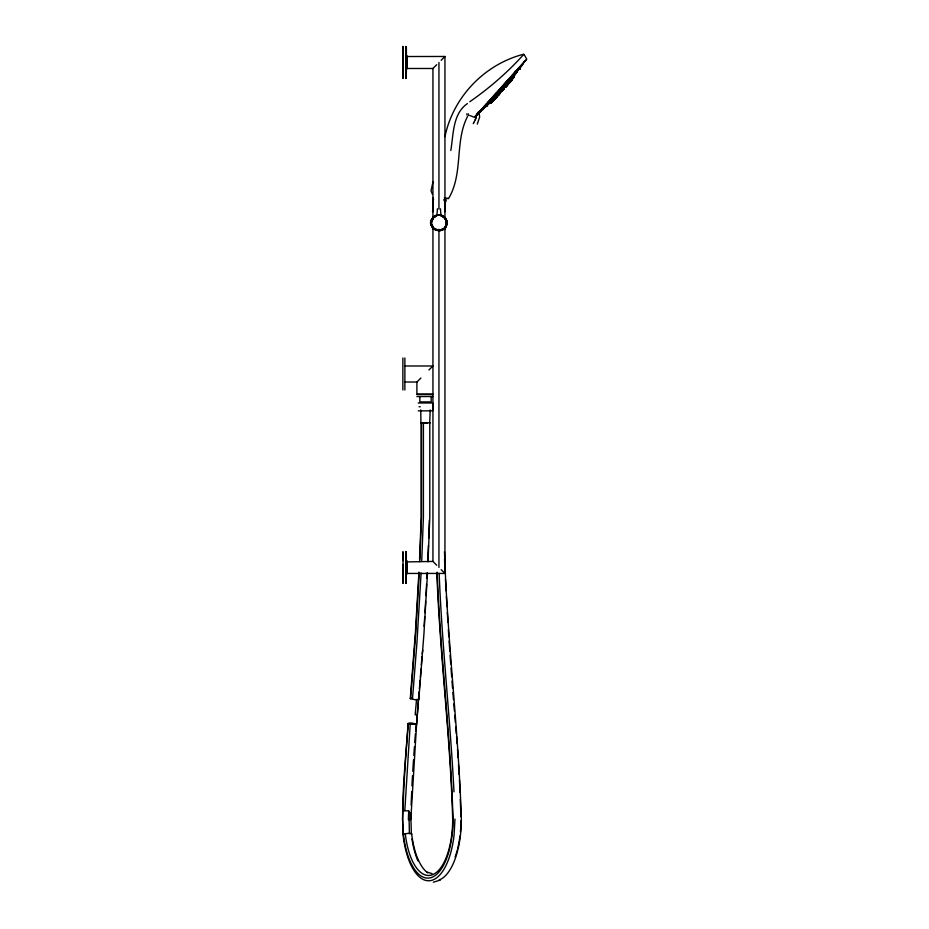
<?xml version="1.0" encoding="UTF-8"?>
<svg xmlns="http://www.w3.org/2000/svg" width="929" height="929" viewBox="0 0 929 929"><rect width="100%" height="100%" fill="white"/><g stroke="black" fill="none" stroke-linecap="round" stroke-linejoin="round"><path stroke-width="1.39" d="M402.872 46.961L402.872 55.717M402.872 53.162L402.872 52.372M402.989 557.226L402.977 551.536M405.683 579.115L405.718 582.68A14.945 1.382 65.5 0 1 405.741 583.342L405.706 581.937M405.88 575.759L405.88 583.226M405.88 553.8L405.88 554.625L405.88 551.931L405.741 557.226A15.561 2.706 83.1 0 0 405.729 559.699L405.706 565.424M405.822 75.168L405.764 78.5L405.892 50.108M405.88 566.98L405.903 555.437M406.496 65.297L406.379 47.565M406.496 62.057L406.496 55.856L406.519 57.168M406.763 57.226L406.658 66.865M406.763 564.553L406.763 572.787M432.926 211.487L433.262 197.912M434.238 216.294L435.991 215.331C417.667 227.106 451.599 239.996 446.199 219.372M402.872 559.792L403.07 553.905M406.379 64.624L406.379 63.172M406.879 66.005L406.879 68.398L406.879 56.518L444.945 56.472L444.945 218.663M406.379 60.49L406.379 59.502M406.879 59.735L406.879 56.924M406.879 65.866L406.879 61.558M406.879 60.42L406.379 58.759M405.88 578.175L405.88 577.339M405.857 567.433L405.857 570.418M406.763 57.122L406.728 56.088L406.763 56.913M405.857 576.793L405.857 575.968M406.17 553.196L406.217 556.192M406.124 555.217L406.333 552.546M406.496 565.378L406.496 560.849L406.496 561.72M406.879 566.516L406.879 573.356L406.879 572.473M406.879 567.805L406.879 571.66M406.879 568.351L406.879 567.062M403.047 53.058L402.954 78.5L403.023 70.674M405.868 580.869L405.892 570.348M405.857 574.215L405.88 559.792M406.879 563.079L406.879 562.602M406.879 563.775L406.879 562.08M406.879 563.322L406.879 562.463M406.879 562.835L406.879 562.196M406.6 562.289L406.763 561.081M406.879 561.929L432.937 561.43L436.723 565.227M405.88 75.319L405.88 77.99L405.88 46.938L405.903 49.609M406.879 68.258L406.821 67.155M406.24 576.491L406.17 563.589M405.903 55.845L405.776 46.45L405.88 53.557M405.88 74.738L405.903 69.977M405.718 560.617L405.776 551.536M402.872 582.994L403.07 558.015M406.217 576.491L406.287 581.717A26.755 3.623 61.9 0 1 406.321 582.588L406.112 582.808M431.172 223.761L431.416 220.881M406.205 66.783L406.182 61.999M405.868 69.687L406.182 75.783M406.321 562.707L406.333 556.97M428.722 538.181L429.372 520.182M406.774 562.707L406.763 563.543M402.884 810.541L408.702 810.947L408.365 819.657L410.815 819.506L416.587 724.306L412.186 723.052L409.12 723.052L408.33 723.819A900.05 386.081 90 0 0 403.813 788.709L402.547 819.262L403.407 834.497A58.852 25.246 -90 0 0 431.079 877.615A58.852 25.246 -90 0 0 453.027 819.262C450.67 736.732 440.207 654.701 437.153 572.194M410.769 813.026L411.373 834.497L411.686 833.812A4.401 1.034 -6.6 0 0 405.299 833.812L403.407 834.497M403.023 577.652L402.989 564.437M408.946 811.11L409.399 833.766M419.56 559.479L421.197 517.314L421.197 422.834M421.731 560.431L423.403 517.523L423.403 422.834M406.287 76.921L406.321 76.085M431.288 223.424L431.37 221.532M404.789 810.785L410.212 724.306L408.33 723.819M428.025 561.778L429.779 517.523L429.779 422.834M411.117 805.083L411.733 791.462M427.201 572.612L426.91 578.372M427.793 559.641L428.443 545.218M418.921 572.171L415.379 632.904L410.281 698.387L414.671 699.711L418.816 699.432L423.949 633.706L427.491 573.03M419.211 572.728L415.681 633.299L410.583 698.922M419.757 561.685L421.499 517.418L421.499 422.834M421.104 572.949L416.912 643.17L412.453 699.432M425.645 601.377L424.983 612.687M425.958 595.628L426.597 584.132M454.978 819.099L454.072 835.183A61.511 26.384 90 0 1 428.583 880.773A61.511 26.384 90 0 1 403.105 835.183C401.154 797.883 405.694 760.537 408.052 723.319M424.1 626.436L424.716 616.81M406.321 559.246L406.217 561.755M479.782 112.328L478.888 113.071L479.445 112.525M402.989 560.617L402.977 556.471M421.034 668.903L420.372 677.264M421.348 664.804L421.975 656.594M422.184 653.853L422.788 650.184M410.212 724.306L416.587 724.306L419.142 691.699M419.385 688.807L420.129 680.144M416.598 724.306L418.538 698.91M406.24 73.716L406.182 74.982M406.194 77.606L406.263 76.782M439.94 214.924L435.086 215.76A8.013 8.013 0 0 0 432.763 217.665C429.79 221.021 430.812 226.595 434.342 229.138A7.85 7.85 0 0 0 437.002 230.38C444.085 232.54 449.915 222.855 444.956 217.502M416.529 699.746L415.17 714.691L417.04 715.214M479.643 116.682L479.074 113.547M444.956 228.069C447.79 224.992 447.534 219.743 444.434 216.945M446.814 224.284L446.338 219.859L444.027 216.689M450.809 150.498C453.561 134.589 452.504 113.861 467.403 103.584M406.112 579.963L406.182 579.336M431.532 224.191A7.548 7.548 0 0 1 431.532 221.369L431.555 224.191M431.555 221.369L431.439 223.25M444.259 217.119L444.921 217.827A7.734 7.734 0 0 1 446.663 223.262L446.257 225.526M405.776 551.687L405.764 552.534M405.822 52.256L405.822 54.741M446.686 223.274L446.501 224.226L446.036 219.964M480.816 110.237C474.626 113.419 477.076 117.855 473.895 122.349M433.053 181.585L431.021 190.793L432.438 194.358M431.091 223.274L431.323 220.289L433.529 217.014M509.94 82.089L512.634 79.104L504.935 87.535L507.849 84.574M504.761 85.712L506.491 83.912M516.919 71.161L517.383 70.407L516.756 71.034M432.809 227.849L432.182 227.082A8.013 8.013 0 0 1 431.068 221.276L432.171 218.489M485.402 106.94C488.224 106.069 485.762 103.014 487.62 105.987L486.181 104.327M444.956 136.714C453.05 97.127 484.45 64.345 523.538 54.254M498.455 92.714L496.504 94.758M476.112 117.925L475.323 119.76M501.242 90.577L500.441 91.309L501.149 90.287M517.116 72.439L517.418 72.09M479.596 117.251L477.262 124.114M431.068 221.288L431.997 218.965M493.009 101.052L497.178 96.43L494.692 99.194M506.166 83.122C504.575 84.771 508.442 79.789 506.444 82.495L506.793 81.961M512.378 77.711L509.359 81.613M512.947 78.431C514.515 76.352 513.18 78.199 513.075 78.117M519.52 68.955L523.05 64.031M445.63 225.921L446.094 225.108L444.736 227.57A7.548 7.548 0 0 0 446.117 225.108M485.635 105.651L486.691 104.687M403.07 583.47L402.989 577.641M433.007 217.862L431.346 221.334A7.734 7.734 0 0 0 433.646 228.418M502.322 89.358L501.892 89.974M491.464 99.937L490.779 100.46L492.486 98.52M445.281 226.804L444.724 227.57L446.175 225.132M509.928 79.418L511.74 77.188L511.287 77.92M497.294 94.549C494.518 98.462 500.348 90.903 499.396 92.737M513.702 76.387L515.583 74.03L515.003 74.761M445.897 226.061L445.502 226.943L445.966 226.084M490.907 102.956L491.36 102.085L490.663 103.026M448.637 198.434C463.501 173.351 454.536 141.638 467.484 116.566M494.483 97.499L496.365 95.385M496.318 94.003L495.505 94.642M506.119 84.736C507.292 85.247 505.492 86.025 503.936 88.127M512.32 79.488L508.372 84.005M510.729 79.952L512.111 78.326L511.786 78.814M492.509 99.937L491.952 100.727M432.6 218.756L431.799 220.463L433.146 217.99M445.281 226.804L445.746 225.979M512.425 79.325L508.802 83.355L509.684 82.379M513.319 77.107C514.782 76.677 514.352 77.63 512.901 77.56M513.389 76.143L513.389 75.981M507.617 81.485L506.909 82.356M494.402 99.24L495.656 97.835L492.695 101.133L493.299 100.46M473.581 122.756L473.465 122.93M493.81 99.891L497.7 95.153M494.507 97.348L495.111 96.883M513.272 75.981L512.181 77.676M510.648 81.311L510.126 81.938L510.88 80.916M516.93 71.638L518.591 69.489L517.43 71.208M473.685 122.976L473.291 123.65M516.361 71.533L515.514 72.845L516.187 72.102M495.389 98.149L492.8 101.133L497.247 96.349L494.785 99.089L497.073 96.511L495.598 98.184M510.253 81.206L508.465 83.192M480.339 111.712L483.556 108.937L482.732 109.587M492.254 101.273L491.162 102.654M503.692 87.802L500.557 91.228M511.531 78.942L512.669 77.513M508.268 83.947L509.092 83.029M495.494 98.3L494.391 99.391M506.073 84.98L507.571 83.436L503.228 88.464M494.797 99.078L495.331 98.358M510.427 81.543L509.777 82.275M497.747 94.224L499.21 92.726M502.171 88.174L500.313 90.345M505.353 87.349L507.931 84.318L503.843 88.255M508.976 83.18L508.453 83.749L509.406 82.716M515.711 72.299L517.163 70.383M518.405 70.012L518.545 69.652M507.594 82.948L509.138 81.148L508.627 81.868M504.075 88.766L501.59 91.39L503.181 89.474M478.841 113.721L475.567 116.195L479.248 112.92M515.049 71.719L515.665 70.883M509.649 81.067L510.555 80.103L508.651 82.286M519.404 69.106L520.31 67.771M503.715 88.894L501.149 91.739L504.145 88.418L501.497 91.634L503.286 89.66M511.624 76.712L512.738 78.071L511.298 77.2M496.086 97.638L496.643 96.883M498.571 94.758L497.816 95.594L498.676 94.63M505.492 87.071L507.838 84.307M494.065 98.358L493.578 98.788L494.739 97.406M507.571 84.76L506.015 86.49M496.516 93.748L495.645 95.188M498.583 94.863L500.266 92.993L497.712 95.826L500.29 92.97L498.165 95.327M494.402 95.687L496.295 93.899M498.618 92.668L497.503 93.957M498.06 94.63L498.989 93.655L498.118 93.632M513.423 76.584L513.888 75.946L513.145 76.793M490.477 101.273L489.734 102.109M508.744 81.857L508.895 81.462M510.288 80.091L508.616 82.112M506.247 85.584L506.642 85.073L506.073 85.584C507.803 83.9 503.599 88.592 506.282 85.619L505.539 86.455M516.361 72.776L517.012 71.928L516.036 73.24M503.89 86.42L504.389 85.805M497.27 96.059L500.359 92.621L496.76 96.616L498.234 94.99M523.689 54.405C508.372 71.672 489.304 88.243 469.76 101.737M485.704 106.405L483.812 108.147L485.542 106.429M493.717 98.741L494.576 97.951L492.974 99.647L493.345 99.066M501.381 89.765L500.894 90.438L501.765 89.625M510.497 78.651L511.902 77.119M478.841 112.432L475.207 116.462M488.712 103.967L488.05 104.617L489.873 102.596M494.298 97.998L495.703 96.674M505.376 85.84L504.54 87.024M495.064 95.106L494.367 96.024L495.633 94.967M505.109 85.236L506.677 83.482M499.872 89.091L474.417 117.298L470.039 115.614M498.455 94.201L499.663 92.97M509.94 81.555L508.372 83.296M525.942 60.13L500.626 88.255M497.456 95.838L499.361 93.736M503.123 89.672L502.31 90.601L503.843 88.894M486.343 104.919L484.624 106.789L485.193 106.092M503.402 88.278L504.517 86.966M494.878 98.846L495.412 98.393M491.696 102.144L490.849 102.051C492.962 101.807 491.186 102.26 491.813 101.923M493.102 100.971L494.53 99.089M506.142 86.478L507.78 84.655M499.337 94.026L500.057 93.086L498.861 94.433L500.208 92.784M502.531 90.125L502.438 89.881M444.364 228.557L445.014 227.802M496.655 92.645L490.187 99.833M501.718 90.694L499.477 93.086L500.917 91.495M493.125 100.808L493.973 99.856M498.083 95.432L498.699 94.735M491.662 101.923L491.035 102.596L491.72 102.027M487.806 102.445L515.212 71.997M499.233 89.776L526.778 59.154L524.026 54.439M490.849 103.014L491.662 102.109M507.327 85.027L506.584 85.851M525.024 61.151L516.721 70.36M506.026 85.213L505.573 85.712L507.234 84.562L505.782 86.165M504.041 88.534L501.358 91.623M497.781 95.757L499.43 93.922M482.813 107.996L488.108 102.144M485.53 104.989L480.316 110.76M510.009 82.182L511.414 80.451M499.036 92.447L499.651 91.762M496.504 95.954L498.943 93.225L496.423 96.035M505.573 85.863L507.211 84.121L504.342 87.233L505.968 85.294M497.433 95.025L496.516 96.047M498.896 93.817C501.788 91.692 497.503 96.093 498.316 94.386M510.88 81.206L512.018 79.778M443.458 228.998L445.188 227.291M509.545 81.996L510.126 81.346M493.194 100.855L494.576 99.322M502.786 90.206L503.773 88.975M505.411 87.291L506.665 85.898M495.145 98.683L495.831 97.928M523.84 62.429L524.827 61.337M498.432 93.806L498.989 93.202M501.915 90.31L502.81 89.323M490.535 101.935L490.152 102.295M492.567 98.799L491.847 99.554M501.788 88.557L501.103 89.416M498.768 93.214L498.095 94.537L497.712 94.096M510.706 80.707L510.102 81.926M498.049 94.758L499.349 93.33M513.818 77.583L512.971 77.479M491.662 100.738L490.965 101.447M513.888 77.212L513.284 77.908L514.016 77.281M505.736 86.78L507.501 84.969M497.178 96.43L494.925 98.788M498.025 93.98L498.223 93.515M491.046 102.782L491.058 101.818M498.095 94.537L499.047 93.562M498.118 94.119L497.456 94.804M491.894 99.635L492.486 99.02M502.705 88.569L503.611 87.86M497.166 93.992L498.083 93.028M497.212 95.153L497.909 94.433M502.217 89.091L502.844 88.278L502.206 88.847M492.556 100.077L491.917 100.553M478.923 113.059L481.152 111.015L479.074 112.815M505.353 85.12L504.749 85.665L506.665 83.471M406.879 68.479L432.937 68.479L436.723 64.693M441.159 60.269L444.945 56.472M490.872 100.367L492.776 98.532M404.881 382.016L416.9 382.016L420.907 378.01M428.919 369.997L432.926 365.991L404.881 365.991M505.539 85.84L506.502 84.911M484.369 107.648L485.077 106.951M491.232 100.762L489.56 102.585M433.402 217.479L436.131 215.667M509.707 80.951L510.323 80.428M442.239 229.974L443.249 229.405M444.364 200.083L444.945 200.037M436.967 215.122L432.287 218.559L430.94 223.285M437.002 215.214L435.236 216.027A7.734 7.734 0 0 0 431.95 219.488L431.95 219.488M433.309 882.213L440.3 880.065M433.634 199.549L433.146 199.572M437.083 229.997L440.776 229.939M410.281 698.387L411.35 698.109M445.351 200.2L445.096 200.327M439.881 230.229L440.81 230.044M440.938 230.543L438.941 230.798M440.369 230.311L437.443 230.299L434.424 228.998M437.443 208.758L436.944 215.017L440.938 215.017L440.439 208.758M444.236 199.398L446.175 199.863L444.201 199.689M423.566 422.834L427.514 422.834M444.805 201.547L444.817 201.314M429.709 422.834L430.197 409.91M420.767 409.91L420.93 422.834M432.426 211.487L433.355 211.487M444.526 211.487L445.455 211.487M432.426 229.068L433.355 229.068M444.526 229.068L445.455 229.068M432.926 394.047L416.9 394.047L416.9 382.016M416.9 394.546L432.926 394.546M416.9 396.544L432.926 396.544M418.236 402.977L432.728 402.977L432.705 410.85L418.236 410.85M419.095 406.763L420.222 406.763M420.779 422.834L430.208 422.834M406.879 573.437L444.945 573.437L444.945 227.35M445.479 198.249L444.329 197.831M445.142 199.294L444.666 198.98M444.724 201.953L445.572 202.057L444.817 201.767M444.317 200.292L445.072 200.432M444.515 202.081L445.246 202.116M444.445 200.722L445.874 200.954L444.724 200.536M444.376 200.896L445.839 201.152L444.654 200.722M447.534 198.423L448.417 198.643L444.747 197.68M427.224 872.157L432.09 873.643M440.915 215.11L442.274 215.551M440.799 215.54L441.693 215.83M440.88 215.214C446.779 216.341 448.777 224.725 444.422 228.627C448.103 225.143 447.302 218.234 442.703 215.946M440.741 215.783L441.589 216.074M440.892 215.18L441.821 215.505M435.991 230.229L434.226 229.266M441.763 215.644L442.599 216.109M518.37 68.096L520.31 69.315M442.494 216.306L444.631 218.071M433.936 228.104L434.644 228.685M486.448 104.64L487.098 105.221M441.159 569.651L444.945 573.437M507.966 81.102L509.243 82.391M432.926 228.069L433.762 228.917M444.306 217.072L445.839 219.523M433.448 228.615L431.497 225.201M432.96 227.617L433.68 228.395A7.548 7.548 0 0 0 444.108 228.279M433.518 228.557L431.126 224.272M486.099 104.28L487.156 105.546M432.148 225.979L433.146 227.57L431.799 225.108L433.135 227.582A7.548 7.548 0 0 1 431.764 225.108M445.281 218.756L444.736 217.99L446.094 220.463A7.548 7.548 0 0 0 440.822 215.47M432.6 226.804L433.146 227.57M431.915 225.062L432.275 225.921M431.277 224.76L431.695 226.2M468.39 113.919L468.785 115.614M406.194 574.006L406.333 577.884M466.892 113.71L467.113 115.231M446.547 222.298L446.419 221.357A7.548 7.548 0 0 1 446.35 224.191M454.409 711.01L453.816 703.903M454.769 715.272L455.361 722.39M455.733 726.652L456.325 733.759M456.569 736.604L457.173 743.711M451.982 681.12L452.551 688.238M452.899 692.511L453.468 699.63M406.228 47.53L406.333 56.611M450.089 655.409L450.716 663.98M451.029 668.265L451.668 676.835M448.359 629.653L448.835 636.806M449.125 641.103L449.799 651.124M457.521 749.297L458.055 757.669M458.496 764.637L459.112 774.403M446.977 606.695L446.408 596.639M447.313 612.432L447.917 622.476M445.467 579.394L446.094 590.89M453.991 791.856C450.286 718.953 441.995 646.34 439.15 573.367M405.683 579.789L405.706 580.404M436.851 572.821C439.87 655.084 450.391 736.883 452.69 819.181A56.204 24.108 90 0 1 431.741 874.979A56.204 24.108 90 0 1 405.288 833.812M444.503 551.768C447.313 641.138 458.566 729.985 461.341 819.343A61.5 26.372 -90 0 1 439.092 880.007M444.515 559.235L445.119 572.194M405.88 581.484L405.88 582.506M459.472 779.988L459.994 792.379M460.296 799.265L460.923 816.637M406.194 581.403L406.356 582.611M406.345 69.559L406.379 72.474M405.694 53.058L405.741 55.659M403.047 52.256L402.954 46.45L403.035 65.03A16.048 0.581 -89.2 0 0 403.047 70.476M406.379 55.554L406.379 69.408M405.88 580.265L405.857 577.583M406.507 68.816L406.379 64.217M406.496 572.763L406.379 574.157L406.496 565.784M405.718 561.534L405.88 557.168A11.311 0.824 -85.2 0 0 405.892 554.52M406.879 564.042L406.879 567.607M406.379 570.394L406.379 570.778M406.496 67.945L406.379 68.932M406.321 68.537L406.333 69.838M402.872 552.372L402.872 554.021M444.945 201.43L444.956 211.487M406.379 556.401L406.379 555.17M406.379 565.54L406.379 566.481M406.147 556.843L406.147 557.574M446.942 222.275L446.942 223.285M438.941 62.475L438.941 209.025M438.941 229.277L438.941 567.433M432.937 68.479L432.937 219.267M432.937 226.513L432.937 561.43M431.184 396.544L431.184 401.909L419.838 401.909L419.838 396.544M406.844 56.019L406.844 68.943M406.844 560.977L406.844 573.901M406.379 560.501L406.379 574.366M405.868 582.228L405.706 573.332M404.881 358.002L404.881 390.006M402.872 51.281L402.872 54.497M402.872 55.299L402.872 70.964M402.872 358.002L402.872 390.006M402.872 569.419L402.872 570.394M402.872 572.334L402.872 578.976M442.32 228.929A7.014 7.014 0 0 1 441.519 229.3M436.363 229.3A7.014 7.014 0 0 1 435.562 228.929M432.6 225.77A7.014 7.014 0 0 1 432.275 224.946M432.275 220.614A7.014 7.014 0 0 1 432.6 219.79M433.019 219.023A7.014 7.014 0 0 1 433.541 218.315M434.818 217.107A7.014 7.014 0 0 1 435.562 216.631M442.32 216.631A7.014 7.014 0 0 1 443.063 217.107M444.341 218.315A7.014 7.014 0 0 1 444.863 219.023M431.764 220.452A7.548 7.548 0 0 1 437.06 215.47M411.942 785.806A900.073 386.092 90 0 1 412.511 775.669M412.778 771.325A900.073 386.092 90 0 1 413.51 759.759M413.8 755.428A900.073 386.092 90 0 1 414.415 746.777M414.74 742.457A900.073 386.092 90 0 1 415.414 733.829M415.635 730.96A900.073 386.092 90 0 1 416.238 723.784M417.911 860.881A58.852 25.246 90 0 1 413.893 848.688M413.579 847.364A58.852 25.246 90 0 1 411.965 838.899M461.005 820.655A58.852 25.246 90 0 1 460.424 831.792M459.971 835.972A58.852 25.246 90 0 1 457.625 848.7M457.254 850.151A58.852 25.246 90 0 1 455.094 857.107M427.723 872.877A56.204 24.108 90 0 1 411.675 833.812M446.443 222.31L446.443 223.25L446.443 222.31M502.937 89.904L501.869 91.216L503.657 89.23L502.937 89.904M444.898 227.71L444.259 228.441L444.921 227.733M511.147 80.208L510.358 81.09L511.159 80.208"/></g></svg>
